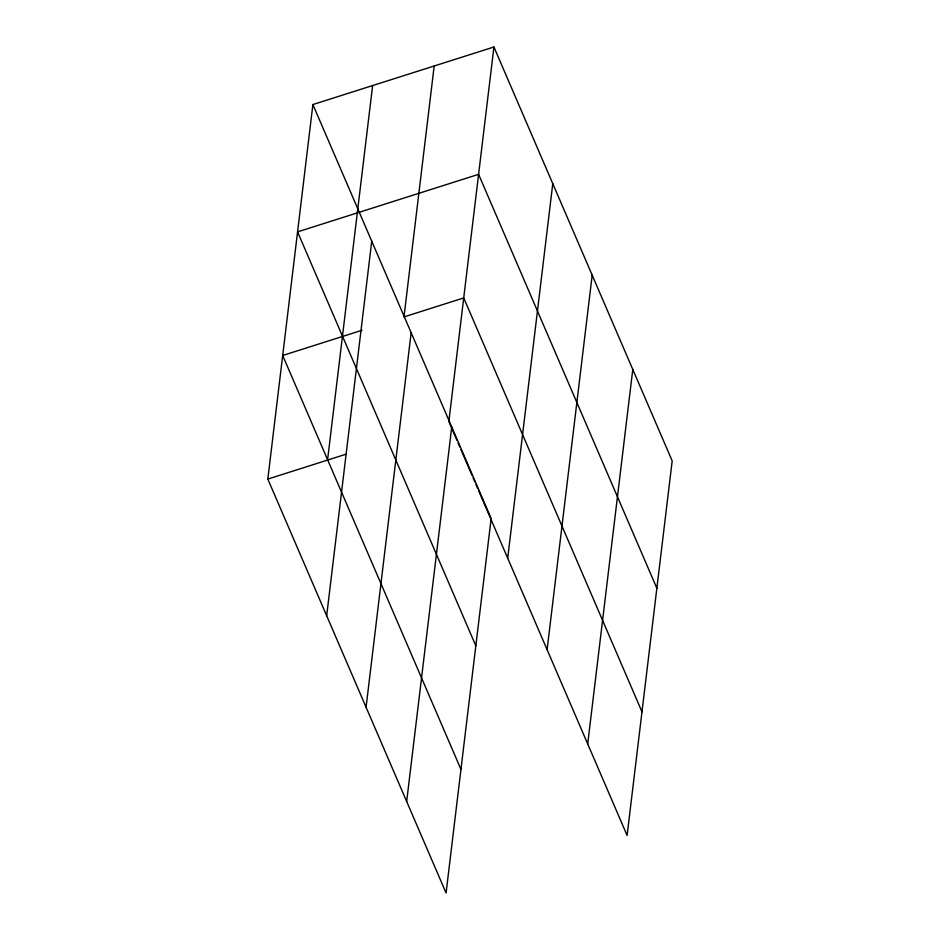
<?xml version="1.0" encoding="UTF-8"?>
<svg xmlns="http://www.w3.org/2000/svg" width="940" height="940" viewBox="0 0 940 940"><rect width="100%" height="100%" fill="white"/><g stroke="black" fill="none" stroke-linecap="round" stroke-linejoin="round"><path stroke-width="1.41" d="M312.891 104.552L491.162 518.469L446.077 893L267.818 479.083L312.891 104.552L493.923 47L672.182 460.917L627.109 835.448L478.848 491.197M327.555 460.083L372.628 85.563M326.673 615.735L371.747 241.216M434.186 65.988L403.977 316.921L463.726 297.933L641.985 711.85M366.071 707.232L411.156 332.701M493.923 47L448.838 421.531L456.922 440.284M406.668 801.503L451.752 426.971M507.694 558.184L552.779 183.664M547.104 649.681L592.188 275.15M587.7 743.951L632.784 369.42M362.018 330.269L282.693 355.485L460.953 769.402M267.818 479.083L345.744 454.302M656.86 588.264L478.601 174.335L297.569 231.886L475.828 645.815M458.074 442.963L459.813 446.982M460.964 449.661L471.927 475.123M473.079 477.802L474.806 481.821M475.969 484.5L477.696 488.518"/></g></svg>
